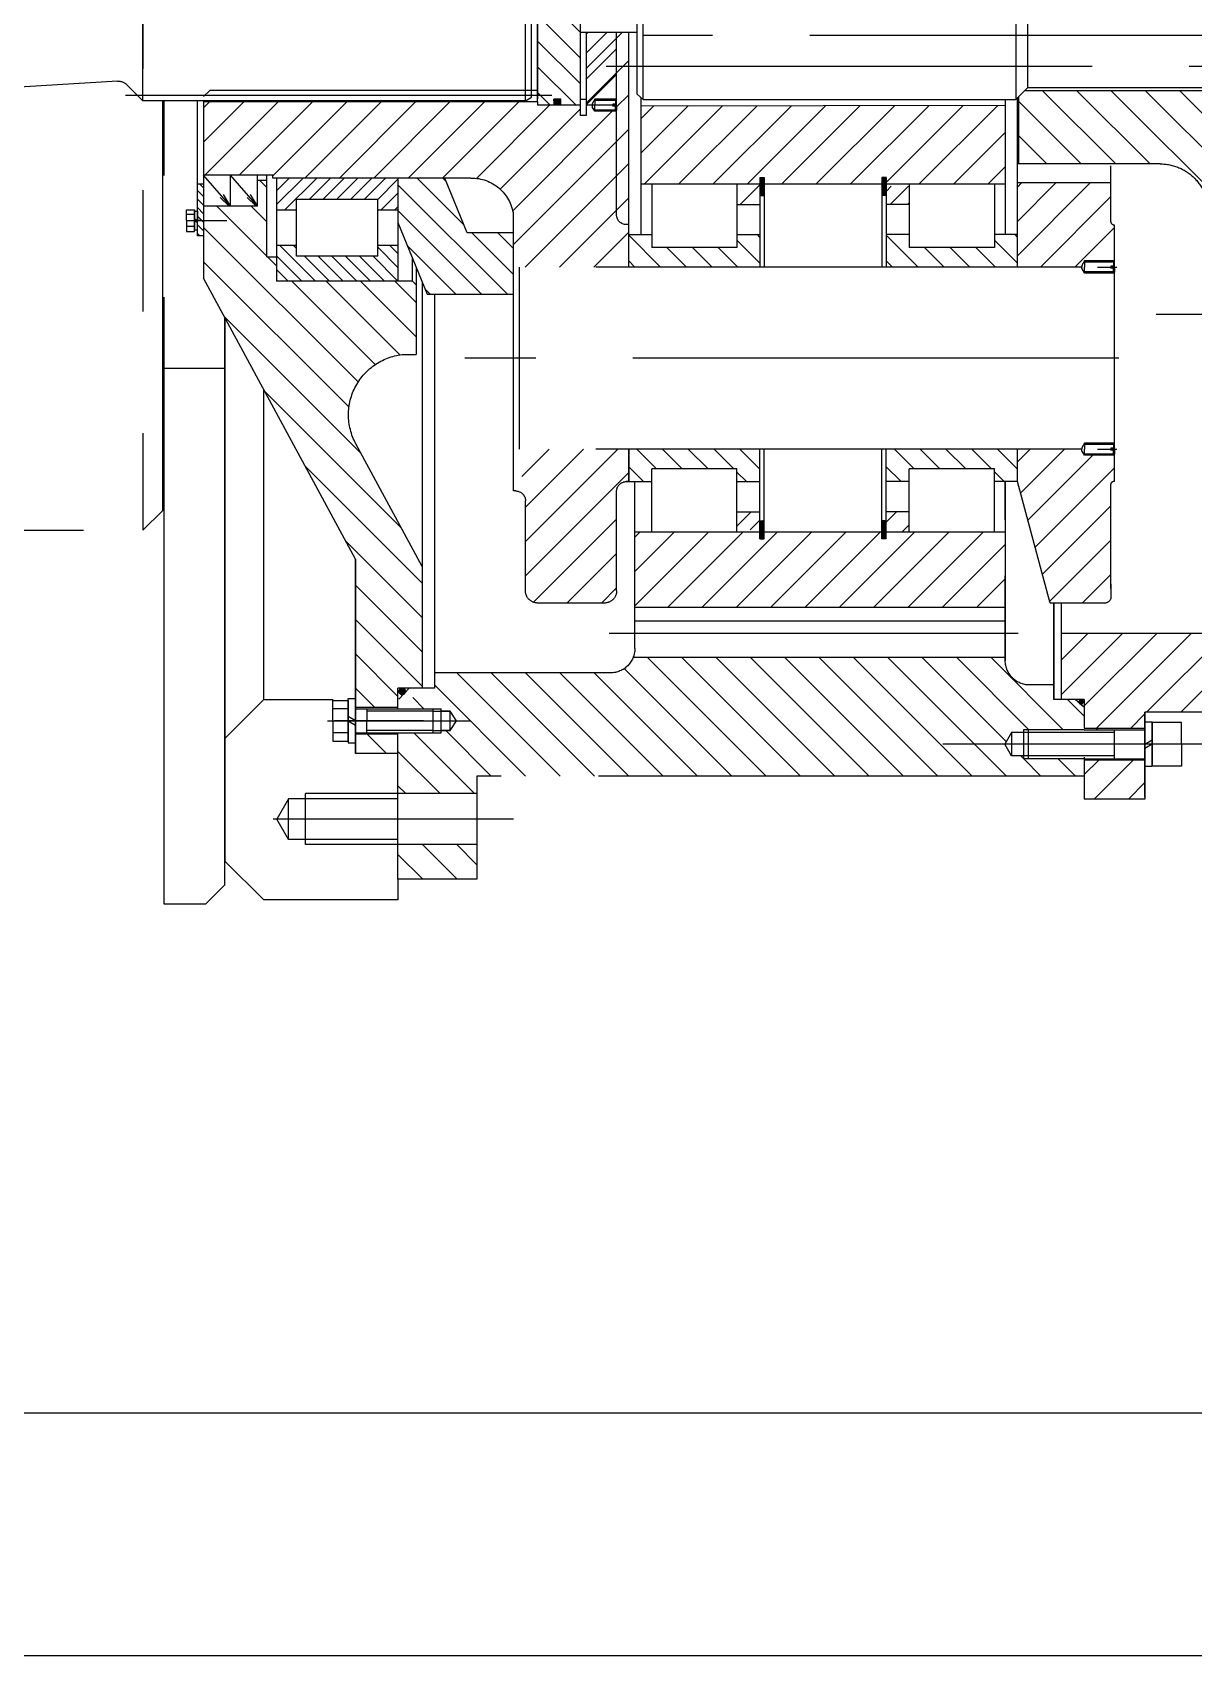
# Model space of a CAD drawing. Header units: millimetres. Extents: x 0 to 16800, y -463 to 11880.
# Drawn here: x 4613 to 5569, y 0 to 1337 of the extents above; entities that cross this region are included whole.
import ezdxf

# ---------------------------------------------------------------- set-up
doc = ezdxf.new("R2010")
doc.units = ezdxf.units.MM
doc.header["$LTSCALE"] = 400
for name, pattern in [('F', [0.75, 0.5, -0.25]), ('G', [2, 1.25, -0.25, 0.25, -0.25]), ('K', [2.5, 1.25, -0.25, 0.25, -0.25, 0.25, -0.25])]:
    doc.linetypes.add(name, pattern=pattern)
for name, color, linetype in [('01', 7, 'Continuous'), ('02', 1, 'Continuous'), ('04', 2, 'F'), ('05', 4, 'G'), ('07', 6, 'K')]:
    doc.layers.add(name, color=color, linetype=linetype)
pattern_1 = [(135, (1145.51, 55340.266), (-14.142136, -14.142136), [])]
pattern_2 = [(45, (1145.51, 55340.266), (-14.142136, 14.142136), [])]
pattern_3 = [(135, (1145.511, 55340.266), (-10.6066, -10.6066), [])]
pattern_4 = [(45, (1145.51096, 55340.26646), (-0.0707106781, 0.0707106781), [])]

# ---------------------------------------------------------------- blocks, each defined once
blk = doc.blocks.new('rer')
at = {"layer": '07', "linetype": 'K'}
h = blk.add_hatch(dxfattribs=at)
h.set_pattern_fill('_USER', color=6, scale=20, angle=45, style=0, pattern_type=0)
h.set_pattern_definition(pattern_2)
h.paths.add_polyline_path([(5568.7, 59104.4), (5515.1, 59132.7), (5514.7, 59132.7), (5514.7, 59131.7), (5495.3, 59131.7), (5495.3, 58909.2), (5560.2, 58892.3), (5560.2, 58952.7, -0.289261), (5568.7, 58966.3)])
h.paths.add_polyline_path([(5560.3, 59147.7), (5538.3, 59147.7), (5538.3, 59120.5), (5568.7, 59104.4), (5568.7, 59119.2, -0.286757), (5560.3, 59132.7)])
h.paths.add_polyline_path([(5538.3, 59147.7), (5526, 59147.7), (5526, 59143.7), (5519, 59143.7), (5519, 59147.7), (5514.7, 59147.7), (5514.7, 59133), (5538.3, 59120.5)])
h.paths.add_polyline_path([(5560.2, 58892.3), (5495.3, 58909.2), (5495.3, 58781.7), (5482, 58781.7), (5482, 58731.7), (5505.9, 58731.7), (5505.9, 58712.7), (5560.2, 58712.7)])
h.paths.add_polyline_path([(5456, 58781.7), (5423.9, 58781.7), (5423.9, 58731.7), (5456, 58731.7)])
h.paths.add_polyline_path([(6875.3, 59115.6), (6801.9, 59086.6), (6801.9, 59004.4), (6875.3, 58996.3)])
h.paths.add_polyline_path([(6832.3, 59116.4), (6824.3, 59121.5), (6824.3, 59126.6), (6822.3, 59126.6), (6822.3, 59147.7), (6820.3, 59147.7), (6820.3, 59142.7), (6813.3, 59142.7), (6813.3, 59147.7), (6810.3, 59147.7), (6810.3, 59132.7, -0.286757), (6801.9, 59119.2), (6801.9, 59086.6), (6832.3, 59098.6)])
h.paths.add_polyline_path([(6875.3, 59131.7), (6855.9, 59131.7), (6855.9, 59147.7), (6842.3, 59147.7), (6842.3, 59126.6), (6840.3, 59126.6), (6840.3, 59121.5), (6832.3, 59116.4), (6832.3, 59098.6), (6875.3, 59115.6)])
h.paths.add_polyline_path([(6875.3, 58996.3), (6801.9, 59004.4), (6801.9, 58966.3, -0.289261), (6810.4, 58952.7), (6810.4, 58865.7), (6875.3, 58858.9)])
h.paths.add_polyline_path([(6875.3, 58858.9), (6810.4, 58865.7), (6810.4, 58739.1), (6864.7, 58727.7), (6864.7, 58731.7), (6888.6, 58731.7), (6888.6, 58781.7), (6883.3, 58781.7), (6875.3, 58781.7)])
h.paths.add_polyline_path([(6864.7, 58727.7), (6810.4, 58739.1), (6810.4, 58712.7), (6864.7, 58712.7)])
h.paths.add_polyline_path([(6946.6, 58781.7), (6914.6, 58781.7), (6914.6, 58731.7), (6946.6, 58731.7)])
h.paths.add_polyline_path([(6834.8, 59035.5), (6850, 59035.5), (6850, 59055.2), (6834.8, 59055.2)], flags=24)
h = blk.add_hatch(dxfattribs=at)
h.set_pattern_fill('_USER', color=6, scale=20, angle=135, style=0, pattern_type=0)
h.set_pattern_definition(pattern_1)
h.paths.add_polyline_path([(5758, 58994.8), (5750.3, 58996.2), (5745.5, 58996.2), (5745.5, 58991.2, -0.414214), (5740.5, 58986.2), (5739.6, 58986.2), (5738.4, 58986.2), (5737.3, 58986.2), (5712.1, 58953.1, -0.233965), (5704.1, 58949.1), (5689.2, 58949.1), (5687.3, 58949.1, 0.33257), (5667.3, 58920.1), (5667.3, 58864.1, 0.122957), (5670.8, 58850), (5750.1, 58842.1), (5758, 58842.1)])
h.paths.add_polyline_path([(5670.8, 58850, 0.277141), (5697.3, 58834.1), (5747.4, 58834.1), (5747.4, 58842.4)])
h.paths.add_polyline_path([(6007.2, 58914.7), (5984.5, 58914.7, -0.23379), (5968.6, 58922.6), (5945.5, 58949.1, -0.233965), (5929.6, 58957), (5925.1, 58963), (5888, 58970.1), (5888, 58858), (5888, 58842.1), (5898.8, 58842.1), (5898.8, 58834.1), (5907, 58834.1, -0.414214), (5947, 58794.1), (5947, 58677.7), (6002.4, 58677.7), (6007.2, 58682.5)])
h.paths.add_polyline_path([(6482.6, 58996.2), (6470.1, 58996.2), (6470.1, 58991.2, -0.414214), (6465.1, 58986.2), (6463.2, 58986.2), (6440.9, 58957, -0.233965), (6425, 58949.1), (6401.8, 58922.6, -0.234116), (6385.9, 58914.7), (6363.3, 58914.7), (6363.3, 58682.9), (6368.5, 58677.7), (6423.5, 58677.7), (6423.5, 58794.1, -0.414214), (6463.5, 58834.1), (6471.8, 58834.1), (6471.8, 58842.1), (6482.6, 58842.1)])
h.paths.add_polyline_path([(6703.3, 58922.4, 0.311391), (6683.3, 58949.1), (6681.4, 58949.1), (6666.5, 58949.1, -0.233965), (6658.5, 58953.1), (6633.2, 58986.2), (6632.2, 58986.2), (6631, 58986.2), (6630.1, 58986.2, -0.414214), (6625.1, 58991.2), (6625.1, 58996.2), (6612.6, 58996.2), (6612.6, 58886.3), (6703.3, 58876.8)])
h.paths.add_polyline_path([(6703.3, 58876.8), (6612.6, 58886.3), (6612.6, 58842.1), (6623.2, 58842.1), (6623.2, 58834.1), (6673.3, 58834.1, 0.414214), (6703.3, 58864.1)])
h.paths.add_polyline_path([(5747.7, 58832.6), (5762.9, 58832.6), (5762.9, 58852.3), (5747.7, 58852.3)], flags=9)
h.paths.add_polyline_path([(6394.6, 58815.8), (6409.7, 58815.8), (6409.7, 58835.5), (6394.6, 58835.5)], flags=24)
h = blk.add_hatch(dxfattribs=at)
h.set_pattern_fill('_USER', color=6, scale=20, angle=135, style=0, pattern_type=0)
h.set_pattern_definition(pattern_1)
h.paths.add_polyline_path([(5540.5, 58666.7), (5537.8, 58666.7, -0.414214), (5517.8, 58686.7), (5517.8, 58706.7), (5505.9, 58706.7), (5505.9, 58731.7), (5482, 58731.7), (5482, 58756.7), (5481, 58756.7), (5481, 58731.7), (5481, 58681.7), (5478.6, 58681.7), (5478.6, 58671.7), (5469, 58666.2), (5459.4, 58671.7), (5459.4, 58681.7), (5457, 58681.7), (5457, 58731.7), (5442.8, 58731.7), (5442.8, 58596.1), (5540.5, 58568.7)])
h.paths.add_polyline_path([(5540.5, 58568.7), (5442.8, 58596.1), (5442.8, 58231.7), (5428.4, 58231.7), (5428.4, 58166.7), (5477.7, 58166.7), (5478.3, 58167), (5478.3, 58195.7), (5478.3, 58202.4), (5480.3, 58202.4), (5480.3, 58209.6), (5488.3, 58214.9), (5496.3, 58209.6), (5496.3, 58202.4), (5498.3, 58202.4), (5498.3, 58195.7), (5498.3, 58175.2), (5515.3, 58182.3), (5515.3, 58196.7), (5527.8, 58196.7), (5527.8, 58341.7, -0.308559), (5540.5, 58360.3)])
h.paths.add_polyline_path([(5386.4, 58231.7), (5357.8, 58231.7), (5357.8, 58166.7), (5386.4, 58166.7)])
h.paths.add_polyline_path([(6927.8, 58714.5), (6913.6, 58717.5), (6913.6, 58681.7), (6911.2, 58681.7), (6911.2, 58671.7), (6901.6, 58666.2), (6892, 58671.7), (6892, 58681.7), (6889.6, 58681.7), (6889.6, 58722.5), (6864.7, 58727.7), (6864.7, 58706.7), (6852.8, 58706.7), (6852.8, 58686.7, -0.414214), (6832.8, 58666.7), (6830.1, 58666.7), (6830.1, 58476.4), (6927.8, 58448.3)])
h.paths.add_polyline_path([(6927.8, 58448.3), (6830.1, 58476.4), (6830.1, 58420.9), (6927.8, 58375.7)])
h.paths.add_polyline_path([(6830.1, 58420.9), (6830.1, 58360.3, -0.308559), (6842.8, 58341.7), (6842.8, 58285.4), (6927.8, 58239.9), (6927.8, 58375.7)])
h.paths.add_polyline_path([(6842.8, 58285.4), (6842.8, 58196.7), (6855.3, 58196.7), (6855.3, 58166.7), (6872.3, 58166.7), (6872.3, 58195.7), (6872.3, 58202.4), (6874.3, 58202.4), (6874.3, 58209.6), (6882.3, 58214.9), (6890.3, 58209.6), (6890.3, 58202.4), (6892.3, 58202.4), (6892.3, 58195.7), (6892.3, 58166.7), (6942.2, 58166.7), (6942.2, 58231.7), (6927.8, 58231.7), (6927.8, 58239.9)])
h.paths.add_polyline_path([(7012.8, 58231.7), (6984.2, 58231.7), (6984.2, 58209.7), (7012.8, 58194.4)])
h.paths.add_polyline_path([(6984.2, 58209.7), (6984.2, 58166.7), (7012.8, 58166.7), (7012.8, 58194.4)])
h.paths.add_polyline_path([(6867, 58572.1), (6882.2, 58572.1), (6882.2, 58591.8), (6867, 58591.8)], flags=24)
h = blk.add_hatch(dxfattribs=at)
h.set_pattern_fill('_USER', color=6, scale=20, angle=45, style=0, pattern_type=0)
h.set_pattern_definition([(45, (4888.308, 60665.521), (-14.14214, 14.14214), [])])
h.paths.add_polyline_path([(5862, 58676.7), (5931.3, 58676.7), (5931.3, 58753.7), (5899.5, 58753.7, -0.414214), (5896.5, 58756.7), (5866, 58756.7), (5867, 58755.7), (5867, 58731.9), (5863.2, 58729.7), (5862, 58729.7)])
h.paths.add_polyline_path([(5862, 58356.7), (5862, 58261.7), (5905.3, 58261.7, -0.133436), (5922, 58254.7), (5990.3, 58331.6), (5990.3, 58345.7), (5991.3, 58346.7), (5994.5, 58346.7), (5994.5, 58343.7), (5995.3, 58343.7), (5996.1, 58343.7), (5996.1, 58346.7), (5999.3, 58346.7), (6000.3, 58345.7), (6000.3, 58328.9), (5996.5, 58326.7), (5995.3, 58326.7), (5995.3, 58321.7), (6055.1, 58321.7), (6055.1, 58356.7), (5897, 58356.7)])
h.paths.add_polyline_path([(5995.3, 58292.9), (5995.3, 58316.7), (5991.7, 58316.7), (5935.3, 58226.5), (5935.3, 58138.4)])
h.paths.add_polyline_path([(5991.7, 58316.7), (5986.7, 58316.7), (5986.7, 58321.7), (5995.3, 58321.7), (5995.3, 58326.7), (5994, 58326.7), (5990.3, 58328.9), (5990.3, 58331.6), (5922, 58254.7, -0.235794), (5935.3, 58226.7), (5935.3, 58226.5)])
h.paths.add_polyline_path([(5935.3, 58138.4), (5935.3, 58063.7), (5937.6, 58063.7), (5937.6, 58006.7), (5998.1, 58006.7), (5998.1, 58281.7), (5995.3, 58281.7), (5995.3, 58292.9)])
h.paths.add_polyline_path([(5595.3, 58346.7, 0.414214), (5585.3, 58336.7), (5585.3, 58281.7, 0.414214), (5595.3, 58271.7), (5669.6, 58271.7, -0.393493), (5677.5, 58264.3), (5712, 58276.8), (5712, 58356.7), (5685.3, 58356.7), (5685.3, 58354.7, -0.414214), (5677.3, 58346.7)])
h.paths.add_polyline_path([(5685.3, 58676.7), (5712, 58676.7), (5712, 58729.7), (5710.7, 58729.7), (5707, 58731.9), (5707, 58755.7), (5708, 58756.7), (5685.8, 58756.7, -0.414214), (5682.8, 58753.7), (5597.4, 58753.7), (5596.3, 58753.7), (5585.3, 58747.6), (5585.3, 58703.6)])
h.paths.add_polyline_path([(5986, 58309.9), (6001.2, 58309.9), (6001.2, 58329.6), (5986, 58329.6)], flags=25)
h.paths.add_polyline_path([(5989.8, 58330), (6005, 58330), (6005, 58349.7), (5989.8, 58349.7)], flags=25)
h.paths.add_polyline_path([(6037.4, 58322), (6052.6, 58322), (6052.6, 58341.7), (6037.4, 58341.7)], flags=24)
h.paths.add_polyline_path([(5990.2, 58289.1), (6005.4, 58289.1), (6005.4, 58308.8), (5990.2, 58308.8)], flags=25)
h = blk.add_hatch(dxfattribs=at)
h.set_pattern_fill('_USER', color=6, scale=0.1, angle=45, style=0, pattern_type=0)
h.set_pattern_definition([(135.061953, (7480.13443, 60666.92227), (0.0706341786, 0.070787095), [])])
h.paths.add_polyline_path([(5503.9, 58727.3, 1), (5503.9, 58730.9, 1)])
h = blk.add_hatch(dxfattribs=at)
h.set_pattern_fill('_USER', color=6, scale=15, angle=135, style=0, pattern_type=0)
h.set_pattern_definition(pattern_3)
h.paths.add_polyline_path([(5695.7, 58587.6), (5685.3, 58587.6), (5685.3, 58568.7), (5712, 58568.7), (5712, 58676.7), (5685.3, 58676.7), (5685.3, 58657.8), (5695.7, 58657.8)])
h.paths.add_polyline_path([(5878.2, 58657.8), (5888.7, 58657.8), (5888.7, 58676.7), (5862, 58676.7), (5862, 58568.7), (5888.7, 58568.7), (5888.7, 58587.6), (5878.2, 58587.6)])
h = blk.add_hatch(dxfattribs=at)
h.set_pattern_fill('_USER', color=6, scale=20, angle=45, style=0, pattern_type=0)
h.set_pattern_definition(pattern_2)
h.paths.add_polyline_path([(5581.6, 58361.7), (5643.7, 58361.7), (5643.7, 58464.7), (5638.1, 58464.7), (5638.1, 58468.2), (5643.7, 58468.2), (5643.7, 58565.2), (5638.1, 58565.2), (5638.1, 58568.7), (5643.7, 58568.7), (5643.7, 58666.7), (5581.6, 58666.7)])
h.paths.add_polyline_path([(5930.2, 58568.7), (5935.9, 58568.7), (5935.9, 58565.2), (5930.2, 58565.2), (5930.2, 58468.2), (5935.9, 58468.2), (5935.9, 58464.7), (5930.2, 58464.7), (5930.2, 58366.7), (5994.4, 58366.7), (5995, 58666.7), (5930.2, 58666.7)])
h = blk.add_hatch(dxfattribs=at)
h.set_pattern_fill('_USER', color=6, scale=15, angle=135, style=0, pattern_type=0)
h.set_pattern_definition([(45, (11225.069, 55340.266), (10.6066, -10.6066), [])])
h.paths.add_polyline_path([(5643.7, 58568.7), (5660.5, 58568.7), (5660.5, 58587.6), (5643.7, 58587.6)])
h.paths.add_polyline_path([(5913.5, 58445.8), (5930.2, 58445.8), (5930.2, 58464.7), (5913.5, 58464.7)])
at = {"layer": '07', "linetype": 'K', "ltscale": 0.8}
h = blk.add_hatch(dxfattribs=at)
h.set_pattern_fill('_USER', color=6, scale=10, angle=135, style=0, pattern_type=0)
h.set_pattern_definition([(45, (1365.181, 54152.861), (7.071068, -7.071068), [])])
h.paths.add_polyline_path([(5913.5, 58587.6), (5928.5, 58587.6), (5928.5, 58568.7), (5913.5, 58568.7)])
h = blk.add_hatch(dxfattribs=at)
h.set_pattern_fill('_USER', color=6, scale=0.1, angle=45, style=0, pattern_type=0)
h.set_pattern_definition([(45, (10208.79915, 54152.86108), (-0.0707106781, 0.0707106781), [])])
h.paths.add_polyline_path([(5653.1, 58568.7), (5653.1, 58565.2), (5638.1, 58565.2), (5638.1, 58568.7)])
h = blk.add_hatch(dxfattribs=at)
h.set_pattern_fill('_USER', color=6, scale=0.1, angle=45, style=0, pattern_type=0)
h.set_pattern_definition([(135, (1365.18076, 54152.86108), (0.0707106781, 0.0707106781), [])])
h.paths.add_polyline_path([(5935.9, 58568.7), (5935.9, 58565.2), (5920.9, 58565.2), (5920.9, 58568.7)])
h = blk.add_hatch(dxfattribs=at)
h.set_pattern_fill('_USER', color=6, scale=0.1, angle=45, style=0, pattern_type=0)
h.set_pattern_definition([(315, (10208.79915, 62880.5701), (-0.0707106781, -0.0707106781), [])])
h.paths.add_polyline_path([(5638.1, 58464.7), (5638.1, 58468.2), (5653.1, 58468.2), (5653.1, 58464.7)])
h = blk.add_hatch(dxfattribs=at)
h.set_pattern_fill('_USER', color=6, scale=10, angle=135, style=0, pattern_type=0)
h.set_pattern_definition([(225, (10208.799, 62880.57), (-7.071068, 7.071068), [])])
h.paths.add_polyline_path([(5660.5, 58445.8), (5645.5, 58445.8), (5645.5, 58464.7), (5660.5, 58464.7)])
at = {"layer": '07', "linetype": 'K'}
h = blk.add_hatch(dxfattribs=at)
h.set_pattern_fill('_USER', color=6, scale=15, angle=135, style=0, pattern_type=0)
h.set_pattern_definition(pattern_3)
h.paths.add_polyline_path([(5712, 58464.7), (5685.3, 58464.7), (5685.3, 58445.8), (5695.7, 58445.8), (5695.7, 58375.6), (5685.3, 58375.6), (5685.3, 58356.7), (5712, 58356.7)])
h.paths.add_polyline_path([(5888.7, 58464.7), (5862, 58464.7), (5862, 58356.7), (5888.7, 58356.7), (5888.7, 58375.6), (5878.2, 58375.6), (5878.2, 58445.8), (5888.7, 58445.8)])
at = {"layer": '07', "linetype": 'K', "ltscale": 0.8}
h = blk.add_hatch(dxfattribs=at)
h.set_pattern_fill('_USER', color=6, scale=0.1, angle=45, style=0, pattern_type=0)
h.set_pattern_definition([(225, (1365.18076, 62880.5701), (0.0707106781, -0.0707106781), [])])
h.paths.add_polyline_path([(5920.9, 58464.7), (5920.9, 58468.2), (5935.9, 58468.2), (5935.9, 58464.7)])
at = {"layer": '07', "linetype": 'K'}
h = blk.add_hatch(dxfattribs=at)
h.set_pattern_fill('_USER', color=6, scale=15, angle=45, style=0, pattern_type=0)
h.set_pattern_definition([(45, (1145.511, 55340.266), (-10.6066, 10.6066), [])])
h.paths.add_polyline_path([(6000.3, 58328.9), (5996.5, 58326.7), (5995.3, 58326.7), (5995.3, 58321.7), (6055.1, 58321.7), (6055.1, 58346.7), (6000.3, 58346.7)])
h.paths.add_polyline_path([(6337.4, 58344.7), (6337.9, 58346.7), (6315.4, 58346.7), (6315.4, 58321.7), (6337.4, 58321.7)])
h.paths.add_polyline_path([(6353.4, 58321.7), (6375.3, 58321.7), (6375.3, 58323.5), (6375.3, 58326.7), (6374, 58326.7), (6370.3, 58328.9), (6370.3, 58346.7), (6352.8, 58346.7), (6353.4, 58344.7)])
h.paths.add_polyline_path([(5989.8, 58330), (6005, 58330), (6005, 58349.7), (5989.8, 58349.7)], flags=9)
h.paths.add_polyline_path([(5986, 58309.9), (6001.2, 58309.9), (6001.2, 58329.6), (5986, 58329.6)], flags=9)
h.paths.add_polyline_path([(6037.4, 58322), (6052.6, 58322), (6052.6, 58341.7), (6037.4, 58341.7)], flags=24)
h = blk.add_hatch(dxfattribs=at)
h.set_pattern_fill('_USER', color=6, scale=15, angle=135, style=0, pattern_type=0)
h.set_pattern_definition(pattern_3)
h.paths.add_polyline_path([(5995.3, 58316.7), (5995.3, 58300.9), (6000.3, 58300.9), (6000.3, 58294.9), (5996, 58294.9), (5995.3, 58292.9), (5995.3, 58281.7), (5998.1, 58281.7), (6044.1, 58281.7), (6044.4, 58316.7)])
h.paths.add_polyline_path([(6044.4, 58316.7), (6044.1, 58281.7), (6185.3, 58281.7), (6185.3, 58316.7)])
h.paths.add_polyline_path([(6185.3, 58316.7), (6185.3, 58281.7), (6345.4, 58281.7), (6345.4, 58292), (6337.4, 58297.3), (6337.4, 58304.7), (6337.4, 58316.7)])
h.paths.add_polyline_path([(6370.3, 58294.9), (6370.3, 58300.9), (6375.3, 58300.9), (6375.3, 58316.7), (6353.4, 58316.7), (6353.4, 58304.7), (6353.4, 58297.3), (6347.8, 58293.7), (6350.5, 58281.7), (6375.3, 58281.7), (6375.3, 58294.9)])
h.paths.add_polyline_path([(5986, 58309.9), (6001.2, 58309.9), (6001.2, 58329.6), (5986, 58329.6)], flags=9)
h.paths.add_polyline_path([(5990.2, 58289.1), (6005.4, 58289.1), (6005.4, 58308.8), (5990.2, 58308.8)], flags=9)
h.paths.add_polyline_path([(6142.5, 58292.1), (6157.6, 58292.1), (6157.6, 58311.8), (6142.5, 58311.8)], flags=24)
h = blk.add_hatch(dxfattribs=at)
h.set_pattern_fill('_USER', color=6, scale=0.1, angle=45, style=0, pattern_type=0)
h.set_pattern_definition(pattern_4)
h.paths.add_polyline_path([(6370.7, 58321.7), (6370.7, 58316.7), (6383.9, 58316.7), (6383.9, 58321.7)])
h.paths.add_polyline_path([(5986, 58309.9), (6001.2, 58309.9), (6001.2, 58329.6), (5986, 58329.6)], flags=9)
h = blk.add_hatch(dxfattribs=at)
h.set_pattern_fill('_USER', color=6, scale=0.1, angle=45, style=0, pattern_type=0)
h.set_pattern_definition(pattern_4)
h.paths.add_polyline_path([(6000.3, 58300.9), (5995.3, 58300.9), (5995.3, 58294.9), (6000.3, 58294.9)])
h = blk.add_hatch(dxfattribs=at)
h.set_pattern_fill('_USER', color=6, scale=15, angle=135, style=0, pattern_type=0)
h.set_pattern_definition(pattern_3)
h.paths.add_polyline_path([(5839.7, 58261.7), (5839.7, 58190.8), (5858.5, 58183.1), (5893.4, 58222.4), (5890.1, 58223.7), (5890.1, 58261.7)])
h.paths.add_polyline_path([(5924.7, 58209.6), (5893.4, 58222.4), (5858.5, 58183.1), (5898.1, 58167)])
h.paths.add_polyline_path([(5898.1, 58167), (5898.8, 58166.7), (5935.3, 58166.7), (5935.3, 58205.3), (5924.7, 58209.6)])
h.paths.add_polyline_path([(6480.4, 58223.7), (6435.3, 58205.3), (6435.3, 58166.7), (6471.7, 58166.7), (6530.9, 58190.8), (6530.9, 58261.7), (6480.4, 58261.7)])
h.paths.add_polyline_path([(5849.4, 58217.1), (5864.6, 58217.1), (5864.6, 58236.8), (5849.4, 58236.8)], flags=24)
h = blk.add_hatch(dxfattribs=at)
h.set_pattern_fill('_USER', color=6, scale=20, angle=-45, style=0, pattern_type=0)
h.set_pattern_definition([(315, (4888.308, 60665.521), (14.14214, 14.14214), [])])
h.paths.add_polyline_path([(5870.3, 58058.7), (5870.3, 58066.7), (5850.3, 58066.7), (5850.3, 58090.6), (5811.7, 58028.9), (5852.8, 58006.7), (5884.2, 58006.7), (5904.4, 58058.7)])
h.paths.add_polyline_path([(5850.3, 58090.6), (5850.3, 58173.8), (5750.9, 58061.7), (5811.7, 58028.9)])
h.paths.add_polyline_path([(5884.2, 58006.7), (5912.2, 58006.7), (5912.2, 58028.9), (5912.2, 58051.1), (5933.3, 58051.1), (5933.3, 58051.7), (5933.3, 58058.7), (5904.4, 58058.7)])
h.paths.add_polyline_path([(5850.3, 58173.8), (5850.3, 58178.7), (5847.3, 58181.7), (5796.6, 58181.7), (5790.1, 58176.9), (5790.1, 58171.7, -0.48248), (5724.9, 58128.5), (5683.8, 58098), (5750.9, 58061.7)])
h.paths.add_polyline_path([(5615.3, 58186.7), (5613.7, 58186.7), (5529.3, 58131.7), (5621.3, 58131.7), (5683.8, 58098), (5724.9, 58128.5, -0.045365), (5716.5, 58132)])
h.paths.add_polyline_path([(5613.7, 58186.7), (5515.3, 58186.7), (5515.3, 58170.5, -0.066192), (5515.3, 58169.8), (5515.3, 58166.7), (5499.3, 58166.7), (5499.3, 58131.7), (5506.6, 58131.7), (5529.3, 58131.7)])
h.paths.add_polyline_path([(5461.3, 58131.7), (5477.3, 58131.7), (5477.3, 58166.7), (5461.3, 58166.7)])
h = blk.add_hatch(dxfattribs=at)
h.set_pattern_fill('_USER', color=6, scale=0.1, angle=45, style=0, pattern_type=0)
h.set_pattern_definition([(134.9457964, (7484.79095, 60664.29284), (0.070777541, 0.070643752), [])])
h.paths.add_polyline_path([(5512.6, 58167.5, 1), (5512.6, 58172.8, 0.090621), (5511.7, 58172.7), (5510.2, 58171.3, 0.544017)])
at = {"layer": '07', "linetype": 'K', "ltscale": 0.8}
h = blk.add_hatch(dxfattribs=at)
h.set_pattern_fill('_USER', color=6, scale=8, angle=45, style=0, pattern_type=0)
h.set_pattern_definition([(135, (2169.481, 54143.6245), (5.656854, 5.656854), [])])
h.paths.add_polyline_path([(6499.7, 58083.3), (6490.8, 58083.3), (6490.8, 58066.7), (6520.3, 58066.7), (6520.3, 58166.7), (6490.8, 58166.7), (6490.8, 58150.1), (6499.7, 58150.1)])
h.paths.add_polyline_path([(5850.3, 58066.7), (5879.8, 58066.7), (5879.8, 58083.3), (5870.9, 58083.3), (5870.9, 58150.1), (5879.8, 58150.1), (5879.8, 58166.7), (5850.3, 58166.7)])
h = blk.add_hatch(dxfattribs=at)
h.set_pattern_fill('_USER', color=6, scale=8, angle=135, style=0, pattern_type=0)
h.set_pattern_definition([(45, (2169.481, 54143.6245), (5.656854, -5.656854), [])])
h.paths.add_polyline_path([(6435.3, 58166.7), (6461.8, 58166.7), (6461.8, 58150.1), (6452.9, 58150.1), (6452.9, 58083.3), (6461.8, 58083.3), (6461.8, 58066.7), (6435.3, 58066.7)])
h.paths.add_polyline_path([(5935.3, 58066.7), (5908.8, 58066.7), (5908.8, 58083.3), (5917.7, 58083.3), (5917.7, 58150.1), (5908.8, 58150.1), (5908.8, 58166.7), (5935.3, 58166.7)])
at = {"layer": '07', "linetype": 'K'}
h = blk.add_hatch(dxfattribs=at)
h.set_pattern_fill('_USER', color=6, scale=5, angle=135, style=0, pattern_type=0)
h.set_pattern_definition([(135, (1145.511, 55340.2665), (-3.535534, -3.535534), [])])
h.paths.add_polyline_path([(5887.8, 58006.7), (5887.8, 58001.7), (5900.3, 58001.7), (5900.3, 58006.7)])
h.paths.add_polyline_path([(5930.3, 58001.7), (5930.3, 58006.7), (5900.3, 58006.7), (5900.3, 58001.7), (5908, 58001.7)])
at = {"layer": '07', "color": 6, "linetype": 'K', "ltscale": 0.8}
for p, q in [((5495.3, 59131.7), (5495.3, 58781.7)), ((5495.3, 59131.7), (5495.3, 58781.7)), ((5560.2, 58952.7), (5560.2, 58712.7)), ((6027.4, 58338.1), (6027.4, 58925.4)), ((6007.2, 58914.7), (6007.2, 58682.5)), ((6009.9, 58685.2), (6009.9, 58914.7)), ((6052.8, 58905.7), (6052.8, 58368.7)), ((5947, 58794.1), (5947, 58676.7)), ((5495.3, 58781.7), (5423.9, 58781.7)), ((5423.9, 58781.7), (5423.9, 58731.7)), ((5423.9, 58781.7), (5423.9, 58731.7)), ((5425.3, 58781.7), (5495.3, 58781.7)), ((5469, 58777.9), (5469, 58626)), ((5597.4, 58753.7), (5682.8, 58753.7)), ((5685.8, 58756.7), (5896.5, 58756.7)), ((5685.8, 58756.7), (5685.8, 58756.7)), ((5685.8, 58756.7), (5685.8, 58756.7)), ((5708, 58756.7), (5707, 58755.7)), ((5707, 58755.7), (5711.2, 58755.7)), ((5707, 58755.7), (5707, 58731.9)), ((5711.2, 58756.7), (5708, 58756.7)), ((5708, 58756.7), (5708, 58731.9)), ((5711.2, 58756.7), (5711.2, 58753.7)), ((5711.2, 58753.7), (5712, 58753.7)), ((5712, 58742.6), (5712, 58758.6)), ((5712, 58756.7), (5712, 58753.7)), ((5712.8, 58753.7), (5712, 58753.7)), ((5712.8, 58756.7), (5716, 58756.7)), ((5712.8, 58756.7), (5712.8, 58753.7)), ((5717, 58755.7), (5712.8, 58755.7)), ((5716, 58756.7), (5717, 58755.7)), ((5716, 58756.7), (5716, 58731.9)), ((5717, 58755.7), (5717, 58731.9)), ((5787, 58760.1), (5787, 58221.8)), ((5858, 58756.7), (5857, 58755.7)), ((5857, 58755.7), (5857, 58731.9)), ((5857, 58755.7), (5861.2, 58755.7)), ((5858, 58756.7), (5858, 58731.9)), ((5861.2, 58756.7), (5858, 58756.7)), ((5861.2, 58756.7), (5861.2, 58753.7)), ((5861.2, 58753.7), (5862, 58753.7)), ((5862, 58742.6), (5862, 58758.6)), ((5862, 58756.7), (5862, 58753.7)), ((5862.8, 58753.7), (5862, 58753.7)), ((5862.8, 58756.7), (5862.8, 58753.7)), ((5862.8, 58756.7), (5866, 58756.7)), ((5867, 58755.7), (5862.8, 58755.7)), ((5866, 58756.7), (5866, 58731.9)), ((5866, 58756.7), (5867, 58755.7)), ((5867, 58755.7), (5867, 58731.9)), ((5896.5, 58756.7), (5896.5, 58756.7)), ((5899.5, 58753.7), (5945.3, 58753.7)), ((5931.3, 58753.7), (5931.3, 58676.7)), ((5585.3, 58748.7), (5585.3, 58703.6)), ((5458.3, 58731.7), (5423.9, 58731.7)), ((5458.3, 58731.7), (5425.3, 58731.7)), ((5442.8, 58731.7), (5442.8, 58231.7)), ((5442.8, 58731.7), (5442.8, 58231.7)), ((5505.9, 58731.7), (5482.3, 58731.7)), ((5505.9, 58731.7), (5482.3, 58731.7)), ((5505.9, 58731.7), (5505.9, 58706.7)), ((5707, 58731.9), (5712, 58731.9)), ((5707, 58731.9), (5710.7, 58729.7)), ((5710.7, 58729.7), (5712, 58729.7)), ((5717, 58731.9), (5712, 58731.9)), ((5712, 58729.7), (5712, 58261.7)), ((5713.2, 58729.7), (5712, 58729.7)), ((5717, 58731.9), (5713.2, 58729.7)), ((5857, 58731.9), (5862, 58731.9)), ((5857, 58731.9), (5860.7, 58729.7)), ((5860.7, 58729.7), (5862, 58729.7)), ((5867, 58731.9), (5862, 58731.9)), ((5863.2, 58729.7), (5862, 58729.7)), ((5862, 58729.7), (5862, 58261.7)), ((5867, 58731.9), (5863.2, 58729.7)), ((5585.3, 58712.7), (5505.9, 58712.7)), ((5505.9, 58706.7), (5585.3, 58706.7)), ((5585.3, 58706.7), (5505.9, 58706.7)), ((5517.8, 58706.7), (5517.8, 58686.7)), ((5585.3, 58703.6), (5685.3, 58676.7)), ((6009.9, 58685.2), (6000, 58675.3)), ((6009.9, 58685.2), (6361, 58685.2)), ((5560.3, 58677.2), (5560.3, 58340.6)), ((5685.3, 58676.7), (5685.3, 58657.8)), ((5685.3, 58676.7), (5712, 58676.7)), ((5685.3, 58676.7), (5712, 58676.7)), ((5685.3, 58676.7), (5712, 58676.7)), ((5862, 58676.7), (6001.4, 58676.7)), ((5888.7, 58676.7), (5888.7, 58657.8)), ((6002.4, 58677.7), (5947, 58677.7)), ((6370.9, 58675.3), (6000, 58675.3)), ((6000, 58368.7), (6000, 58675.3)), ((5537.8, 58666.7), (5607.7, 58666.7)), ((5685.3, 58666.7), (5537.8, 58666.7)), ((5540.5, 58666.7), (5540.5, 58360.3)), ((5570.5, 58666.7), (5570.5, 58361.7)), ((5581.6, 58666.7), (5581.6, 58361.7)), ((5643.7, 58657.8), (5695.7, 58657.8)), ((5653.8, 58666.7), (5685.3, 58666.7)), ((5930.2, 58657.8), (5878.2, 58657.8)), ((6000, 58666.7), (5888.7, 58666.7)), ((5643.7, 58587.6), (5695.7, 58587.6)), ((5660.5, 58587.6), (5660.5, 58568.7)), ((5685.3, 58587.6), (5685.3, 58568.7)), ((5930.2, 58587.6), (5878.2, 58587.6)), ((5888.7, 58587.6), (5888.7, 58568.7)), ((5913.5, 58587.6), (5913.5, 58568.7)), ((5638.1, 58568.7), (5638.1, 58565.2)), ((5638.1, 58568.7), (5712, 58568.7)), ((5638.1, 58565.2), (5712, 58565.2)), ((5653.1, 58568.7), (5653.1, 58565.2)), ((5935.9, 58568.7), (5862, 58568.7)), ((5935.9, 58565.2), (5862, 58565.2)), ((5920.9, 58568.7), (5920.9, 58565.2)), ((5935.9, 58568.7), (5935.9, 58565.2)), ((5638.1, 58464.7), (5638.1, 58468.2)), ((5638.1, 58468.2), (5712, 58468.2)), ((5638.1, 58464.7), (5712, 58464.7)), ((5653.1, 58464.7), (5653.1, 58468.2)), ((5660.5, 58445.8), (5660.5, 58464.7)), ((5685.3, 58445.8), (5685.3, 58464.7)), ((5935.9, 58468.2), (5862, 58468.2)), ((5935.9, 58464.7), (5862, 58464.7)), ((5888.7, 58445.8), (5888.7, 58464.7)), ((5913.5, 58445.8), (5913.5, 58464.7)), ((5920.9, 58464.7), (5920.9, 58468.2)), ((5935.9, 58464.7), (5935.9, 58468.2)), ((5643.7, 58445.8), (5695.7, 58445.8)), ((5930.2, 58445.8), (5878.2, 58445.8)), ((5643.7, 58375.6), (5695.7, 58375.6)), ((5685.3, 58354.7), (5685.3, 58375.6)), ((5685.3, 58356.7), (5685.3, 58375.6)), ((5930.2, 58375.6), (5878.2, 58375.6)), ((5888.7, 58356.7), (5888.7, 58375.6)), ((5888.7, 58356.7), (5888.7, 58375.6)), ((6001.7, 58366.7), (5888.7, 58366.7)), ((6001.7, 58366.7), (5987.1, 58366.7)), ((6000, 58368.7), (6370.9, 58368.7)), ((6000, 58368.7), (6004.4, 58363.7)), ((6004.4, 58363.7), (6313.4, 58363.7)), ((6055.1, 58363.7), (6055.1, 58316.7)), ((5547.8, 58361.7), (5685.3, 58361.7)), ((5685.3, 58356.7), (5685.3, 58354.7)), ((5685.3, 58356.7), (5712, 58356.7)), ((5712, 58356.7), (5685.3, 58356.7)), ((5685.3, 58356.7), (5712, 58356.7)), ((5862, 58356.7), (5888.7, 58356.7)), ((5862, 58356.7), (5897, 58356.7)), ((5897, 58356.7), (5897, 58354.7)), ((5897, 58356.7), (6055.1, 58356.7)), ((5527.8, 58341.7), (5527.8, 58196.7)), ((5585.3, 58336.7), (5585.3, 58281.7)), ((5595.3, 58346.7), (5677.3, 58346.7)), ((5904.9, 58346.7), (6055.1, 58346.7)), ((5990.3, 58346.7), (5990.3, 58328.9)), ((5991.3, 58346.7), (5990.3, 58345.7)), ((5990.3, 58345.7), (5994.5, 58345.7)), ((5991.3, 58346.7), (5991.3, 58328.3)), ((5994.5, 58346.7), (5991.3, 58346.7)), ((5994.5, 58346.7), (5994.5, 58343.7)), ((5994.5, 58343.7), (5995.3, 58343.7)), ((5995.3, 58346.7), (5995.3, 58326.7)), ((5996.1, 58343.7), (5995.3, 58343.7)), ((5996.1, 58346.7), (5999.3, 58346.7)), ((5996.1, 58346.7), (5996.1, 58343.7)), ((6000.3, 58345.7), (5996.1, 58345.7)), ((5999.3, 58346.7), (6000.3, 58345.7)), ((5999.3, 58346.7), (5999.3, 58328.3)), ((6000.3, 58346.7), (6000.3, 58328.9)), ((5990.3, 58328.9), (5994, 58326.7)), ((5990.3, 58328.9), (5995.3, 58328.9)), ((5996.5, 58326.7), (5994, 58326.7)), ((6000.3, 58328.9), (5995.3, 58328.9)), ((5995.3, 58327.5), (5995.3, 58321.7)), ((6000.3, 58328.9), (5996.5, 58326.7)), ((5986.7, 58321.7), (5986.7, 58316.7)), ((6055.1, 58321.7), (5986.7, 58321.7)), ((6337.4, 58316.7), (5986.7, 58316.7)), ((5995.3, 58316.7), (5995.3, 58281.7)), ((5999.9, 58321.7), (5999.9, 58316.7)), ((5995.3, 58300.9), (6000.3, 58300.9)), ((6000.3, 58300.9), (6000.3, 58294.9)), ((6000.3, 58294.9), (5995.3, 58294.9)), ((6003.3, 58293.5), (6003.3, 57991)), ((5595.3, 58271.7), (5669.6, 58271.7)), ((5998.1, 58281.7), (5995.3, 58281.7)), ((5998.1, 58281.7), (6375.3, 58281.7)), ((5998.1, 58281.7), (5998.1, 58006.7)), ((6370.3, 58281.7), (6000.3, 58281.7)), ((6007.5, 58281.7), (6007.5, 58011.7)), ((5407.3, 58261.9), (5407.3, 58145.6)), ((5677.6, 58263.7), (5677.6, 58261.7)), ((5677.6, 58261.7), (5905.3, 58261.7)), ((5712, 58266.7), (5862, 58266.7)), ((5839.7, 58190.8), (5839.7, 58261.7)), ((5890.1, 58261.7), (5890.1, 58223.7)), ((5442.8, 58231.7), (5357.8, 58231.7)), ((5357.8, 58231.7), (5357.8, 58166.7)), ((5386.4, 58231.7), (5386.4, 58166.7)), ((5428.4, 58231.7), (5428.4, 58166.7)), ((5935.3, 58226.7), (5935.3, 58063.7)), ((5488.3, 58111.2), (5488.3, 58195.3)), ((5488.3, 58111.2), (5488.3, 58195.3)), ((5839.7, 58196.7), (5515.3, 58196.7)), ((5839.7, 58196.7), (5515.3, 58196.7)), ((5515.3, 58196.7), (5515.3, 58166.7)), ((5515.3, 58196.7), (5515.3, 58166.7)), ((5515.3, 58196.7), (5515.3, 58166.7)), ((5488.3, 58187.8), (5488.3, 58115.6)), ((5488.3, 58187.8), (5488.3, 58115.6)), ((5488.3, 58181.8), (5488.3, 58114.4)), ((5849.7, 58186.7), (5515.3, 58186.7)), ((5615.3, 58186.7), (5716.5, 58132)), ((5790.1, 58171.7), (5790.1, 58181.7)), ((5862, 58181.7), (5790.1, 58181.7)), ((5847.3, 58181.7), (5850.3, 58178.7)), ((5850.3, 58178.7), (5850.3, 58066.7)), ((5357.8, 58166.7), (5478.3, 58166.7)), ((5461.3, 58166.7), (5461.3, 58131.7)), ((5461.3, 58166.7), (5461.3, 58131.7)), ((5498.3, 58166.7), (5515.3, 58166.7)), ((5935.3, 58166.7), (5850.3, 58166.7)), ((5879.8, 58166.7), (5879.8, 58150.1)), ((5908.8, 58166.7), (5908.8, 58150.1)), ((5870.9, 58150.1), (5870.9, 58083.3)), ((5870.9, 58150.1), (5917.7, 58150.1)), ((5917.7, 58150.1), (5917.7, 58083.3)), ((5621.3, 58131.7), (5461.3, 58131.7)), ((5461.3, 58131.7), (5621.3, 58131.7)), ((5621.3, 58131.7), (5852.8, 58006.7)), ((5870.9, 58083.3), (5917.7, 58083.3)), ((5879.8, 58083.3), (5879.8, 58066.7)), ((5908.8, 58083.3), (5908.8, 58066.7)), ((5935.3, 58066.7), (5850.3, 58066.7)), ((5870.3, 58058.7), (5937.6, 58058.7)), ((5933.3, 58058.7), (5933.3, 58051.1)), ((5933.3, 58051.7), (5933.3, 58051.1)), ((6003.3, 58016.7), (6003.3, 58006.7)), ((5999, 58006.7), (5852.8, 58006.7)), ((5999, 58006.7), (5852.8, 58006.7)), ((5887.8, 58006.7), (5887.8, 58001.7)), ((5887.8, 58001.7), (5999, 58001.7)), ((5900.3, 58005.3), (5900.3, 57999.3)), ((5900.3, 58005.3), (5900.3, 57999.3)), ((5930.3, 58006.7), (5930.3, 58001.7)), ((6007.5, 58011.7), (6002.5, 58006.7))]:
    blk.add_line(p, q, dxfattribs=at)
at = {"layer": '07', "color": 6, "linetype": 'K'}
for p, q in [((5823, 59117.7), (5823, 58790.9)), ((5469, 58869.8), (5469, 58615.2)), ((5451, 58811.7), (5451, 58787.7)), ((5469, 58811.7), (5451, 58811.7)), ((5469, 58811.7), (5487, 58811.7)), ((5487, 58811.7), (5487, 58787.7)), ((5469, 58787.7), (5450.8, 58787.7)), ((5450.8, 58787.7), (5450.8, 58781.7)), ((5450.8, 58781.7), (5469, 58781.7)), ((5451, 58787.7), (5469, 58787.7)), ((5456, 58781.7), (5456, 58731.7)), ((5457, 58787.7), (5469, 58787.7)), ((5457, 58731.7), (5457, 58781.7)), ((5469, 58787.7), (5465.5, 58781.7)), ((5469, 58789.8), (5469, 58779.6)), ((5469, 58787.7), (5487.3, 58787.7)), ((5469, 58781.7), (5472.5, 58787.7)), ((5487, 58787.7), (5469, 58787.7)), ((5481, 58787.7), (5469, 58787.7)), ((5487.3, 58781.7), (5469, 58781.7)), ((5481, 58731.7), (5481, 58781.7)), ((5482, 58781.7), (5482, 58731.7)), ((5487.3, 58787.7), (5487.3, 58781.7)), ((5457, 58756.7), (5481, 58756.7)), ((5459.4, 58756.7), (5459.4, 58671.7)), ((5478.6, 58756.7), (5478.6, 58671.7)), ((5600.8, 58753.7), (5590.3, 58753.7)), ((5457, 58731.7), (5457, 58681.7)), ((5481, 58731.7), (5481, 58681.7)), ((5499.7, 58731), (5505.8, 58724.3)), ((5457, 58685.7), (5481, 58685.7)), ((5481, 58681.7), (5457, 58681.7)), ((5459.4, 58681.7), (5459.4, 58671.7)), ((5459.4, 58671.7), (5469, 58666.2)), ((5478.6, 58671.7), (5459.4, 58671.7)), ((5478.6, 58671.7), (5469, 58666.2)), ((5478.6, 58681.7), (5478.6, 58671.7)), ((5643.7, 58666.7), (5643.7, 58361.7)), ((5695.7, 58657.8), (5695.7, 58587.6)), ((5878.2, 58657.8), (5878.2, 58587.6)), ((5930.2, 58666.7), (5930.2, 58366.7)), ((5995, 58666.7), (5994.4, 58366.7)), ((5695.7, 58445.8), (5695.7, 58375.6)), ((5878.2, 58445.8), (5878.2, 58375.6)), ((5999, 58271.7), (6001.9, 58276.7)), ((5999, 58271.7), (6371.5, 58271.7)), ((5999, 58271.7), (5999, 57956.7)), ((6001.9, 58276.7), (6368.7, 58276.7)), ((6003.3, 58276.7), (6003.3, 57942.4)), ((5488.3, 58108.7), (5488.3, 58226.6)), ((5488.3, 58108.7), (5488.3, 58226.6)), ((5890.1, 58223.7), (5935.3, 58205.3)), ((5478.3, 58202.4), (5498.3, 58202.4)), ((5478.3, 58195.7), (5478.3, 58202.4)), ((5480.3, 58209.6), (5488.3, 58214.9)), ((5480.3, 58209.6), (5496.3, 58209.6)), ((5480.3, 58195.7), (5480.3, 58209.6)), ((5480.3, 58209.6), (5480.3, 58202.4)), ((5488.3, 58214.9), (5496.3, 58209.6)), ((5496.3, 58195.7), (5496.3, 58209.6)), ((5496.3, 58209.6), (5496.3, 58202.7)), ((5498.3, 58195.7), (5498.3, 58202.4)), ((5478.3, 58195.7), (5498.3, 58195.7)), ((5478.3, 58131.7), (5478.3, 58195.7)), ((5480.3, 58195.7), (5480.3, 58141)), ((5496.3, 58195.7), (5496.3, 58141)), ((5498.3, 58131.7), (5498.3, 58195.7)), ((5898.8, 58166.7), (5839.7, 58190.8)), ((5515.5, 58176.2), (5506.1, 58167.4)), ((5850.3, 58178.7), (5868.8, 58178.7)), ((5340.8, 58166.7), (5340.8, 58056.3)), ((5357.8, 58166.7), (5340.8, 58166.7)), ((5386.3, 58166.7), (5386.3, 58090.7)), ((5390.5, 58166.7), (5390.5, 58076.7)), ((5407.3, 58169.7), (5407.3, 58064)), ((5424.1, 58166.7), (5424.1, 58076.7)), ((5428.3, 58166.7), (5428.3, 58090.7)), ((5477.3, 58166.7), (5477.3, 58131.7)), ((5488.3, 58110.2), (5488.3, 58169.3)), ((5499.3, 58166.7), (5499.3, 58131.7)), ((5478.3, 58141), (5488.3, 58141)), ((5498.3, 58141), (5488.3, 58141)), ((5470.1, 58125.7), (5470.1, 58131.7)), ((5470.1, 58131.7), (5488.3, 58131.7)), ((5488.3, 58125.7), (5470.1, 58125.7)), ((5471.5, 58125.7), (5488.3, 58125.7)), ((5471.5, 58113.2), (5471.5, 58125.7)), ((5478.3, 58125.7), (5478.3, 58113.2)), ((5488.3, 58125.7), (5484.8, 58131.7)), ((5488.3, 58123.6), (5488.3, 58133.8)), ((5488.3, 58131.7), (5491.8, 58125.7)), ((5506.6, 58131.7), (5488.3, 58131.7)), ((5488.3, 58125.7), (5506.6, 58125.7)), ((5505.1, 58125.7), (5488.3, 58125.7)), ((5498.3, 58125.7), (5498.3, 58113.2)), ((5505.1, 58113.2), (5505.1, 58125.7)), ((5506.6, 58125.7), (5506.6, 58131.7)), ((5488.3, 58113.2), (5471.5, 58113.2)), ((5488.3, 58113.2), (5505.1, 58113.2)), ((5505.1, 58113.2), (5505.8, 58113.2)), ((5505.8, 58056.3), (5505.8, 58113.2)), ((5386.3, 58090.7), (5428.3, 58090.7)), ((5390.5, 58076.7), (5424.1, 58076.7)), ((5390.5, 58076.7), (5407.3, 58067)), ((5424.1, 58076.7), (5407.3, 58067)), ((5340.8, 58056.3), (5372.8, 58024.3)), ((5505.8, 58056.3), (5473.8, 58024.3)), ((5505.8, 58056.3), (5760.9, 58056.3)), ((5870.3, 58058.7), (5870.3, 58066.7)), ((5935.3, 58063.7), (5937.6, 58063.7)), ((5937.6, 58063.7), (5937.6, 58006.7)), ((5912.2, 58051.1), (5937.6, 58028.9)), ((5912.2, 58051.1), (5921.7, 58045.4)), ((5912.2, 58051.1), (5937.6, 58051.1)), ((5912.2, 58051.1), (5912.2, 58028.9)), ((5912.2, 58051.1), (5937.6, 58051.1)), ((5912.2, 58050), (5919.4, 58042.6)), ((5912.2, 58028.9), (5937.6, 58028.9)), ((5912.2, 58028.9), (5912.2, 58006.7)), ((5912.2, 58028.9), (5921.7, 58023.2)), ((5912.2, 58028.9), (5937.6, 58006.7)), ((5337.3, 58008.3), (5353.3, 58024.3)), ((5353.3, 58024.3), (5820.2, 58024.3)), ((5820.2, 58024.3), (5372.8, 58024.3)), ((5778.8, 57974.3), (5778.8, 58024.3)), ((5900.3, 57992.7), (5900.3, 58025.7)), ((5912.2, 58027.8), (5919.4, 58020.4)), ((6003.2, 58016.7), (6003.2, 58006.7)), ((5337.3, 58008.3), (5337.3, 57974.3)), ((5892.6, 57999.1), (5892.6, 58001.7)), ((5892.6, 58001.7), (5900.3, 58001.7)), ((5900.3, 57999.1), (5898.8, 58001.7)), ((5900.3, 57997), (5900.3, 58003.8)), ((5900.3, 58001.7), (5901.8, 57999.1)), ((5908, 58001.7), (5900.3, 58001.7)), ((5908, 57999.1), (5908, 58001.7)), ((5891.4, 57999.1), (5900.3, 57999.1)), ((5891.4, 57992.7), (5891.4, 57999.1)), ((5900.3, 57992.7), (5891.4, 57992.7)), ((5900.3, 57999.1), (5892.6, 57999.1)), ((5895.3, 57999.1), (5895.3, 57992.7)), ((5900.3, 57999.1), (5908, 57999.1)), ((5909.2, 57999.1), (5900.3, 57999.1)), ((5900.3, 57992.7), (5909.2, 57992.7)), ((5905.3, 57999.1), (5905.3, 57992.7)), ((5909.2, 57992.7), (5909.2, 57999.1)), ((5337.3, 57974.3), (5999, 57974.3)), ((5645.3, 57956.8), (5661.3, 57972.8)), ((5999, 57972.8), (5661.3, 57972.8)), ((6725.3, 57956.8), (5645.3, 57956.8)), ((5645.3, 57407.8), (5645.3, 57956.8)), ((5999, 57956.7), (6371.5, 57956.7)), ((5999, 57956.7), (6012.2, 57943.6)), ((6015.1, 57935.9), (5995.3, 57614.9))]:
    blk.add_line(p, q, dxfattribs=at)
for centre, radius in [((5503.9, 58729.1), 1.79), ((5512.6, 58170.2), 2.68)]:
    blk.add_circle(centre, radius, dxfattribs=at)
at = {"layer": '07', "color": 6, "linetype": 'K', "ltscale": 0.8}
for centre, radius, start, end in [((5907, 58794.1), 40, 0, 90), ((5590.3, 58748.7), 5, 90, 180), ((5682.8, 58756.7), 3, 270, 0), ((5682.8, 58756.7), 3, 270, 0), ((5899.5, 58756.7), 3, 180, 270), ((5537.8, 58686.7), 20, 180, 270), ((5547.8, 58341.7), 20, 90, 180), ((5677.3, 58354.7), 8, 270, 0), ((5905, 58354.7), 8, 180, 269.4028), ((5595.3, 58336.7), 10, 90, 180), ((5595.3, 58281.7), 10, 180, 270), ((5669.6, 58263.7), 8, 0, 90), ((5900.7, 58227.4), 34.6, 358.8651, 82.3375), ((5740.3, 58176), 50, 241.6288, 355.0441)]:
    blk.add_arc(centre, radius, start, end, dxfattribs=at)
at = {"layer": '07', "color": 6, "linetype": 'K'}
blk.add_arc((6005.1, 57936.5), 10, 356.4683, 45, dxfattribs=at)
blk = doc.blocks.new('*U151')
at = {"layer": '01'}
blk.add_lwpolyline([(25, 5), (415, 5)], dxfattribs=at)
at = {"layer": '02'}
blk.add_lwpolyline([(0, 0), (420, 0)], dxfattribs=at)

msp = doc.modelspace()

# ---------------------------------------------------------------- block references
at = {"layer": '04', "xscale": 40, "yscale": 40, "zscale": 40}
msp.add_blockref('*U151', (0, 0), dxfattribs=at)
at = {"layer": '05', "ltscale": 2, "xscale": -1, "rotation": 270}
msp.add_blockref('rer', (-53252.37, -4718.47), dxfattribs=at)

doc.saveas('drawing.dxf')
